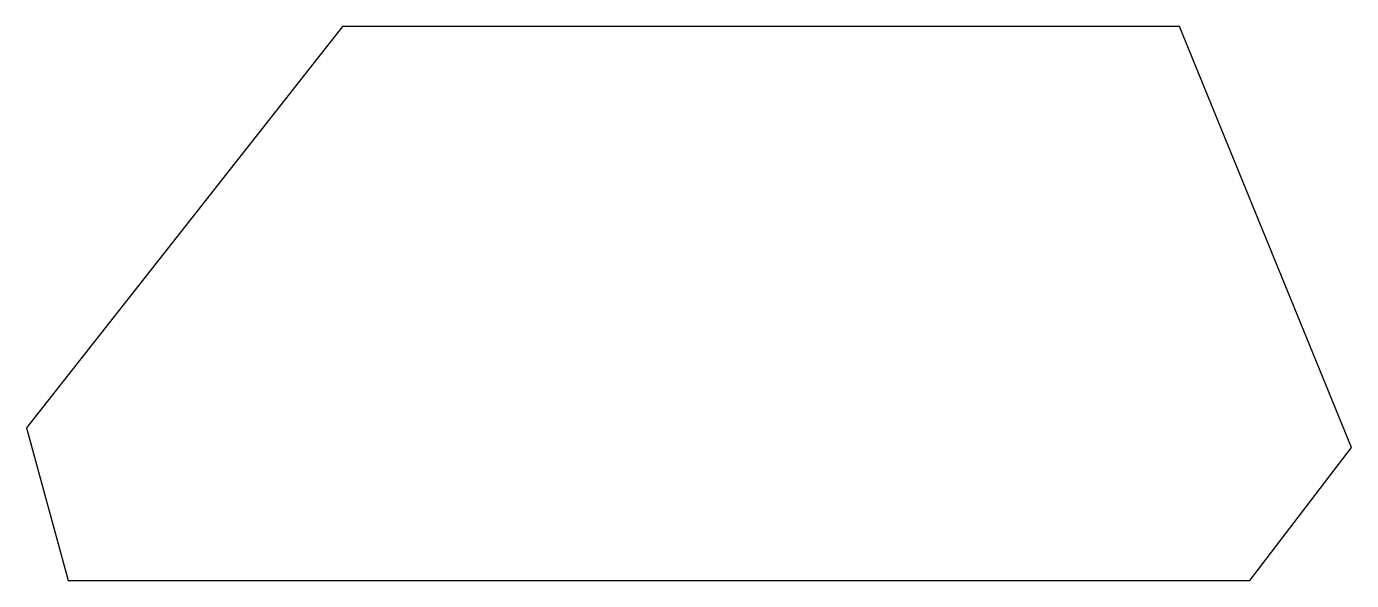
# Model space of a CAD drawing. Header units: millimetres. Extents: x 202 to 476, y 133 to 248.
import ezdxf

# ---------------------------------------------------------------- set-up
doc = ezdxf.new("R2010")
doc.units = ezdxf.units.MM
doc.header["$MEASUREMENT"] = 0
doc.layers.get('0').update_dxf_attribs({"lineweight": 0})

msp = doc.modelspace()

# ---------------------------------------------------------------- linework, layer by layer
at = {"color": 18, "lineweight": 25, "true_color": 0x000000}
msp.add_lwpolyline([(267.19, 247.95), (201.88, 164.94), (210.49, 133.38), (454.8, 133.41), (475.8, 160.87), (440.25, 247.97)], close=True, dxfattribs=at)
msp.add_lwpolyline([(267.19, 247.95), (201.88, 164.94), (210.49, 133.38), (454.8, 133.41), (475.8, 160.87), (440.25, 247.97)], close=True, dxfattribs=at)

doc.saveas('drawing.dxf')
